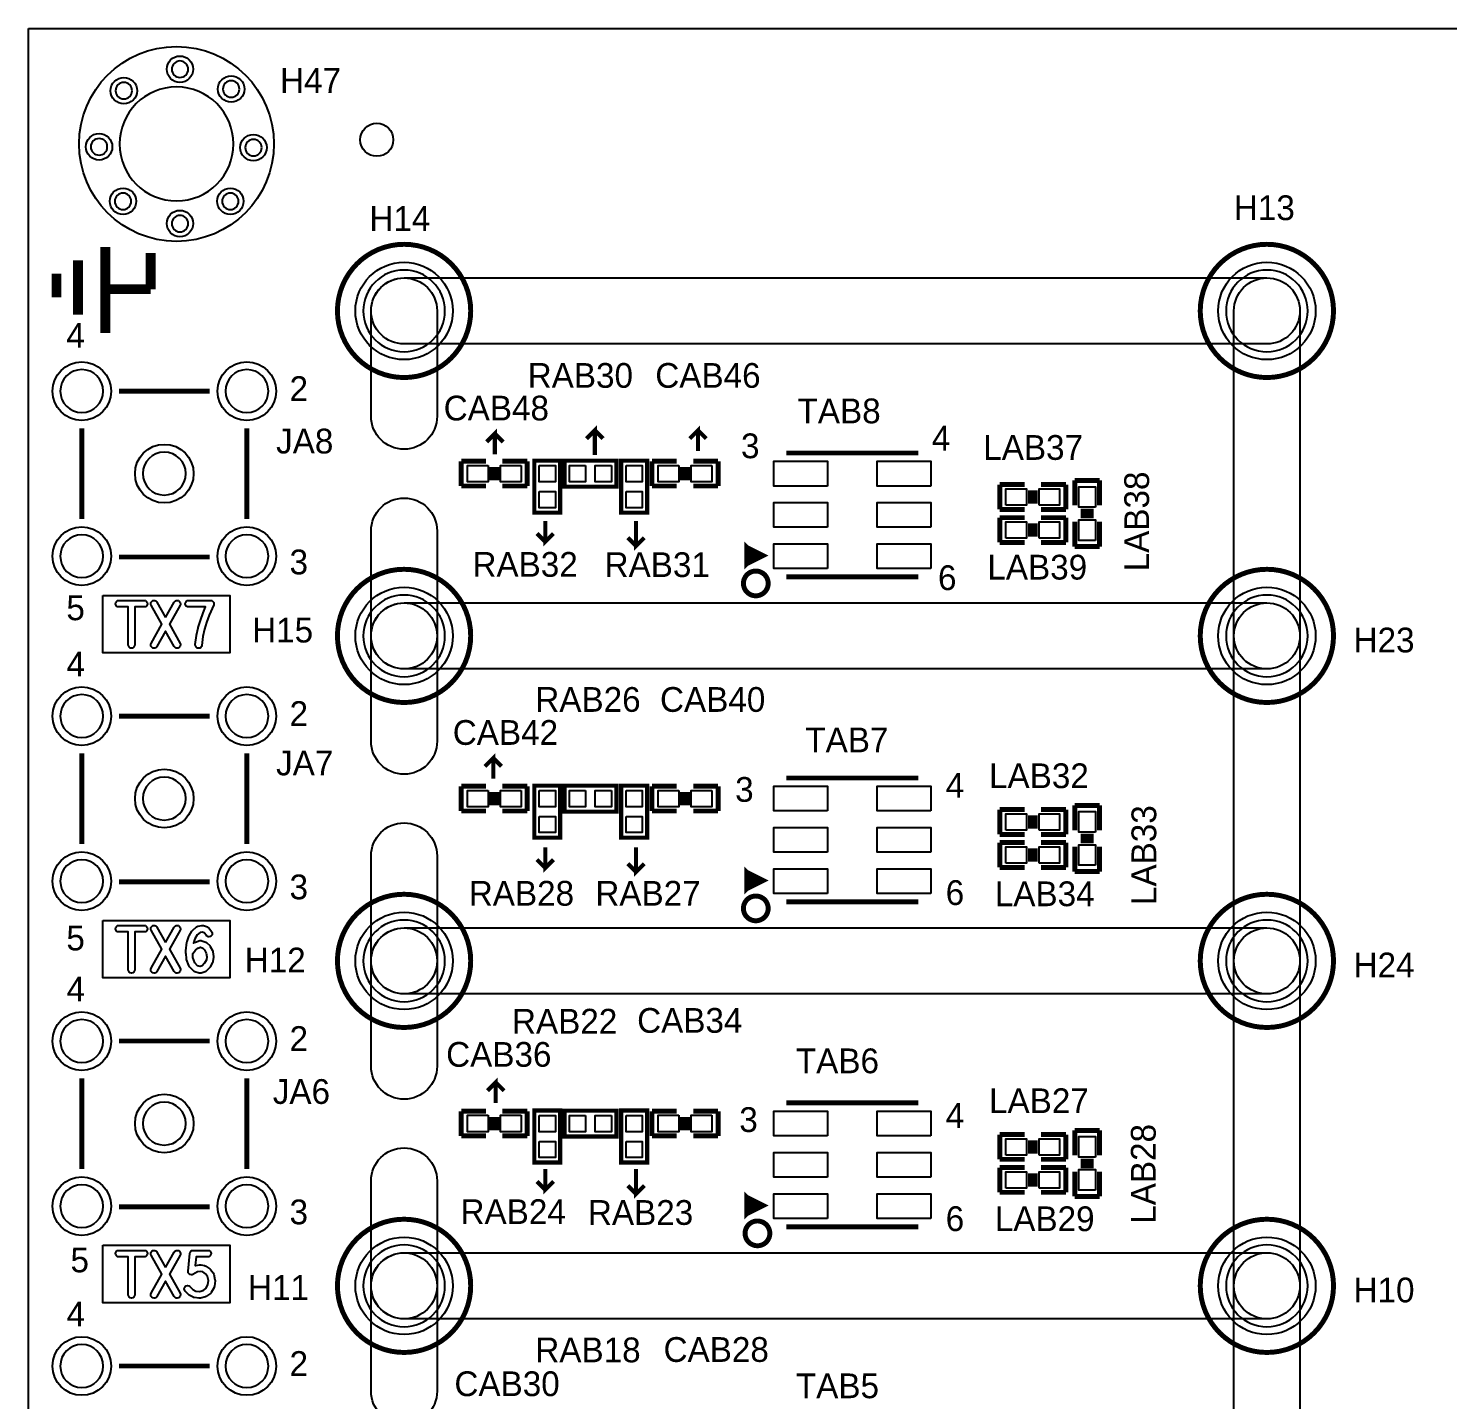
# Model space of a CAD drawing. Extents: x 0 to 260, y 0 to 180.
# Drawn here: x 0 to 43.66, y 138.14 to 180.34 of the extents above; entities that cross this region are included whole.
import ezdxf

# ---------------------------------------------------------------- set-up
doc = ezdxf.new("R2010")
doc.units = 0
for name, color, linetype in [('BG_DRILLHOLE', 193, 'CONTINUOUS'), ('BG_OUTLINE', 253, 'CONTINUOUS'), ('BG_SILKSCREEN_TOP', 6, 'CONTINUOUS'), ('BG_SOLDERMASK_TOP', 27, 'CONTINUOUS'), ('PG_SILKSCREEN_TOP', 254, 'CONTINUOUS'), ('PIN_TOP', 96, 'CONTINUOUS'), ('RD_SILKSCREEN_TOP', 85, 'CONTINUOUS')]:
    doc.layers.add(name, color=color, linetype=linetype)

msp = doc.modelspace()

# ---------------------------------------------------------------- linework, layer by layer
at = {"layer": 'BG_DRILLHOLE'}
for points in [[(4.91744, 179.0827, 1), (4.40944, 179.0827, 1)], [(3.19024, 178.4223, 1), (2.68224, 178.4223, 1)], [(6.49224, 178.4731, 1), (5.98424, 178.4731, 1)], [(6.30936, 176.784, 1), (2.80416, 176.784, 1)], [(2.42824, 176.6951, 1), (1.92024, 176.6951, 1)], [(7.17804, 176.6697, 1), (6.67004, 176.6697, 1)], [(3.16484, 175.0187, 1), (2.65684, 175.0187, 1)], [(6.46684, 175.0187, 1), (5.95884, 175.0187, 1)], [(4.91744, 174.3329, 1), (4.40944, 174.3329, 1)], [(12.8143, 171.64558, 1), (10.2997, 171.64558, 1)], [(39.3573, 171.64558, 1), (36.8427, 171.64558, 1)], [(2.302256, 169.178478, 1), (0.981456, 169.178478, 1)], [(7.382256, 169.178478, 1), (6.061456, 169.178478, 1)], [(4.842256, 166.638478, 1), (3.521456, 166.638478, 1)], [(2.302256, 164.098478, 1), (0.981456, 164.098478, 1)], [(7.382256, 164.098478, 1), (6.061456, 164.098478, 1)], [(12.8143, 161.6456, 1), (10.2997, 161.6456, 1)], [(39.3573, 161.6456, 1), (36.8427, 161.6456, 1)], [(2.302256, 159.178498, 1), (0.981456, 159.178498, 1)], [(7.382256, 159.178498, 1), (6.061456, 159.178498, 1)], [(4.842256, 156.638498, 1), (3.521456, 156.638498, 1)], [(2.302256, 154.098498, 1), (0.981456, 154.098498, 1)], [(7.382256, 154.098498, 1), (6.061456, 154.098498, 1)], [(12.8143, 151.64562, 1), (10.2997, 151.64562, 1)], [(39.3573, 151.64562, 1), (36.8427, 151.64562, 1)], [(2.302256, 149.178518, 1), (0.981456, 149.178518, 1)], [(7.382256, 149.178518, 1), (6.061456, 149.178518, 1)], [(4.842256, 146.638518, 1), (3.521456, 146.638518, 1)], [(2.302256, 144.098518, 1), (0.981456, 144.098518, 1)], [(7.382256, 144.098518, 1), (6.061456, 144.098518, 1)], [(12.8143, 141.64564, 1), (10.2997, 141.64564, 1)], [(39.3573, 141.64564, 1), (36.8427, 141.64564, 1)], [(2.302256, 139.178538, 1), (0.981456, 139.178538, 1)], [(7.382256, 139.178538, 1), (6.061456, 139.178538, 1)]]:
    msp.add_lwpolyline(points, format="xyb", close=True, dxfattribs=at)
at = {"layer": 'BG_OUTLINE'}
msp.add_lwpolyline([(0, 180.34), (254, 180.34), (254, 0), (0, 0)], close=True, dxfattribs=at)
at = {"layer": 'BG_SILKSCREEN_TOP', "const_width": 0.127}
for points in [[(17.4244, 167.2082), (17.4244, 167.9702), (17.1704, 167.7162)], [(20.5994, 167.3352), (20.5994, 167.9702), (20.3454, 167.7162)], [(14.351, 167.2336), (14.351, 167.8686), (14.097, 167.6146)], [(14.351, 167.8686), (14.605, 167.6146)], [(17.4244, 167.9702), (17.6784, 167.7162)], [(20.5994, 167.9702), (20.8534, 167.7162)], [(15.9004, 165.1762), (15.9004, 164.5412), (16.1544, 164.7952)], [(18.6944, 165.1762), (18.6944, 164.4142), (18.9484, 164.6682)], [(15.9004, 164.5412), (15.6464, 164.7952)], [(18.6944, 164.4142), (18.4404, 164.6682)], [(14.3002, 157.2514), (14.3002, 157.8864), (14.0462, 157.6324)], [(14.3002, 157.8864), (14.5542, 157.6324)], [(15.9004, 155.1432), (15.9004, 154.5082), (16.1544, 154.7622)], [(18.6944, 155.1432), (18.6944, 154.3812), (18.9484, 154.6352)], [(15.9004, 154.5082), (15.6464, 154.7622)], [(18.6944, 154.3812), (18.4404, 154.6352)], [(14.3764, 147.2692), (14.3764, 147.9042), (14.1224, 147.6502)], [(14.3764, 147.9042), (14.6304, 147.6502)], [(15.9004, 145.2372), (15.9004, 144.6022), (16.1544, 144.8562)], [(18.6944, 145.2372), (18.6944, 144.4752), (18.9484, 144.7292)], [(15.9004, 144.6022), (15.6464, 144.8562)], [(18.6944, 144.4752), (18.4404, 144.7292)]]:
    msp.add_lwpolyline(points, dxfattribs=at)
at = {"layer": 'BG_SILKSCREEN_TOP'}
for points in [[(2.28854, 162.89274), (6.1976, 162.89274), (6.1976, 161.11982), (2.28854, 161.11982)], [(2.28854, 152.89276), (6.1976, 152.89276), (6.1976, 151.11984), (2.28854, 151.11984)], [(5.21589, 152.037542), (5.29971, 152.063704), (5.364734, 152.04059), (5.422392, 151.982678), (5.473954, 151.886158), (5.487416, 151.769572), (5.474462, 151.673306), (5.421884, 151.574754), (5.3467, 151.496522), (5.282692, 151.473662), (5.205222, 151.497792), (5.119624, 151.58974), (5.063236, 151.747982), (5.053838, 151.867362), (5.137658, 151.972518)], [(2.28854, 142.89278), (6.1976, 142.89278), (6.1976, 141.11986), (2.28854, 141.11986)]]:
    msp.add_lwpolyline(points, close=True, dxfattribs=at)
for points in [[(2.785618, 162.534854, -1), (2.785618, 162.738054), (3.564382, 162.738054, -1), (3.564382, 162.534854), (3.2766, 162.534854), (3.2766, 161.366454, -1), (3.0734, 161.366454), (3.0734, 162.534854)], [(4.22148, 162.20948), (4.488434, 162.685984, -0.271972), (4.57708, 162.738054, -0.414214), (4.67868, 162.636454, -0.128076), (4.665726, 162.586924), (4.337812, 162.001454), (4.665726, 161.415984, -0.128076), (4.67868, 161.366454, -0.414214), (4.57708, 161.264854, -0.271972), (4.488434, 161.316924), (4.22148, 161.793428), (3.954526, 161.316924, -0.271972), (3.86588, 161.264854, -0.414214), (3.76428, 161.366454, -0.128076), (3.777234, 161.415984), (4.105148, 162.001454), (3.777234, 162.586924, -0.128076), (3.76428, 162.636454, -0.414214), (3.86588, 162.738054, -0.271972), (3.954526, 162.685984)], [(4.929378, 162.534854, -1), (4.929378, 162.738054), (5.606542, 162.738054, -0.414214), (5.708142, 162.636454, -0.100874), (5.700014, 162.596576), (5.565648, 162.281616), (5.482844, 162.05327), (5.417058, 161.848038), (5.36829, 161.624518), (5.335016, 161.354008, -0.378675), (5.234178, 161.264854, -0.414214), (5.132578, 161.366454, -0.030711), (5.13334, 161.3789), (5.167122, 161.653982, -0.022819), (5.168646, 161.663126), (5.219446, 161.896044, -0.023965), (5.221986, 161.905442), (5.289804, 162.117024, -0.00988), (5.291074, 162.120834), (5.375656, 162.353752, -0.013461), (5.377688, 162.358832), (5.452872, 162.534854)], [(2.785618, 152.534874, -1), (2.785618, 152.738074), (3.564382, 152.738074, -1), (3.564382, 152.534874), (3.2766, 152.534874), (3.2766, 151.366474, -1), (3.0734, 151.366474), (3.0734, 152.534874)], [(4.22148, 152.2095), (4.488434, 152.686004, -0.271972), (4.57708, 152.738074, -0.414214), (4.67868, 152.636474, -0.128076), (4.665726, 152.586944), (4.337812, 152.001474), (4.665726, 151.416004, -0.128076), (4.67868, 151.366474, -0.414214), (4.57708, 151.264874, -0.271972), (4.488434, 151.316944), (4.22148, 151.793448), (3.954526, 151.316944, -0.271972), (3.86588, 151.264874, -0.414214), (3.76428, 151.366474, -0.128076), (3.777234, 151.416004), (4.105148, 152.001474), (3.777234, 152.586944, -0.128076), (3.76428, 152.636474, -0.414214), (3.86588, 152.738074, -0.271972), (3.954526, 152.686004)], [(5.216398, 152.715468), (5.334762, 152.73655, -0.043986), (5.352542, 152.738074, -0.086179), (5.386832, 152.732232), (5.50545, 152.689814, -0.138748), (5.550408, 152.657556), (5.63499, 152.551892, -0.170862), (5.657342, 152.488392, -0.414214), (5.555742, 152.386792, -0.227899), (5.476494, 152.424892), (5.409946, 152.508204), (5.343652, 152.531826), (5.280406, 152.520396), (5.19557, 152.444704), (5.123942, 152.319482), (5.079746, 152.190196), (5.079492, 152.188418), (5.101336, 152.206452, -0.097985), (5.13588, 152.225502), (5.271262, 152.26792, -0.076242), (5.301742, 152.272492, -0.086179), (5.336032, 152.26665), (5.45465, 152.224232, -0.110866), (5.492242, 152.200356), (5.576824, 152.115774, -0.074148), (5.594604, 152.091644), (5.662422, 151.964644, -0.093761), (5.673598, 151.928576), (5.690616, 151.78024, -0.028848), (5.691378, 151.768556, -0.033277), (5.690362, 151.755094), (5.673344, 151.628094, -0.089297), (5.662422, 151.593804), (5.594604, 151.466804, -0.069238), (5.578094, 151.444198), (5.476494, 151.338534, -0.115766), (5.437632, 151.313134), (5.319268, 151.270716, -0.086179), (5.284978, 151.264874, -0.075641), (5.254752, 151.269446), (5.119116, 151.311864, -0.130447), (5.07492, 151.33955), (4.956556, 151.46655, -0.102524), (4.93522, 151.501856), (4.867402, 151.692356, -0.065474), (4.861814, 151.718264), (4.850384, 151.861774, -0.084992), (4.844542, 151.895556, -0.044603), (4.846066, 151.91359), (4.844796, 151.929846, -0.020012), (4.844542, 151.937974, -0.030711), (4.845304, 151.95042), (4.87934, 152.225502, -0.052152), (4.884166, 152.246076), (4.934966, 152.394412, -0.04684), (4.94284, 152.411684), (5.027422, 152.559766, -0.081029), (5.047996, 152.585166), (5.166614, 152.691084, -0.139088)], [(2.785618, 142.534894, -1), (2.785618, 142.738094), (3.564382, 142.738094, -1), (3.564382, 142.534894), (3.2766, 142.534894), (3.2766, 141.366494, -1), (3.0734, 141.366494), (3.0734, 142.534894)], [(4.22148, 142.20952), (4.488434, 142.686024, -0.271972), (4.57708, 142.738094, -0.414214), (4.67868, 142.636494, -0.128076), (4.665726, 142.586964), (4.337812, 142.001494), (4.665726, 141.416024, -0.128076), (4.67868, 141.366494, -0.414214), (4.57708, 141.264894, -0.271972), (4.488434, 141.316964), (4.22148, 141.793468), (3.954526, 141.316964, -0.271972), (3.86588, 141.264894, -0.414214), (3.76428, 141.366494, -0.128076), (3.777234, 141.416024), (4.105148, 142.001494), (3.777234, 142.586964, -0.128076), (3.76428, 142.636494, -0.414214), (3.86588, 142.738094, -0.271972), (3.954526, 142.686024)], [(4.963668, 142.645892, -0.38754), (5.06476, 142.738094), (5.52196, 142.738094, -1), (5.52196, 142.534894), (5.15747, 142.534894), (5.132578, 142.26667, -0.040855), (5.14858, 142.270988), (5.267198, 142.29207, -0.043986), (5.284978, 142.293594, -0.043986), (5.302758, 142.29207), (5.421122, 142.270988, -0.112009), (5.462524, 142.253462), (5.581142, 142.168626, -0.068418), (5.601208, 142.149576), (5.68579, 142.043912, -0.119715), (5.70611, 142.000478), (5.740146, 141.83106, -0.049758), (5.742178, 141.810994, -0.024984), (5.74167, 141.800834), (5.724652, 141.631416, -0.104952), (5.711698, 141.591284), (5.627116, 141.443202, -0.108852), (5.597906, 141.41069), (5.479288, 141.326108, -0.087077), (5.447538, 141.311122), (5.295138, 141.268704, -0.067875), (5.26796, 141.264894, -0.034516), (5.25399, 141.26591), (5.10159, 141.286992, -0.088632), (5.067554, 141.297914), (4.948936, 141.361414, -0.078943), (4.923536, 141.380718), (4.821936, 141.486636, -0.192905), (4.793742, 141.556994, -0.414214), (4.895342, 141.658594, -0.203951), (4.968748, 141.627352), (5.059172, 141.533118), (5.147564, 141.48562), (5.261102, 141.470126), (5.37591, 141.501876), (5.461762, 141.563344), (5.5245, 141.673326), (5.537962, 141.805914), (5.5118, 141.936216), (5.451348, 142.011654), (5.362956, 142.0749), (5.284978, 142.08887), (5.200904, 142.073884), (5.06349, 141.99743, -0.128076), (5.01396, 141.984476, -0.414214), (4.91236, 142.086076, -0.02318), (4.912868, 142.095474)]]:
    msp.add_lwpolyline(points, format="xyb", close=True, dxfattribs=at)
at = {"layer": 'BG_SOLDERMASK_TOP'}
for points in [[(11.557, 170.62958, -0.198869), (10.838688, 170.927014), (10.838434, 170.927268, -0.198869), (10.541, 171.64558, -0.198869), (10.838434, 172.363892), (10.838688, 172.364146, -0.198869), (11.557, 172.66158), (38.1, 172.66158, -1), (38.1, 170.62958)], [(10.541, 171.64558, -1), (12.573, 171.64558), (12.573, 168.405048, -1), (10.541, 168.405048)], [(37.084, 171.64558, -1), (39.116, 171.64558), (39.116, 161.6456, -1), (37.084, 161.6456)], [(10.541, 164.872416, -1), (12.573, 164.872416), (12.573, 161.6456, -0.198869), (12.275566, 160.927288), (12.275312, 160.927034, -0.198869), (11.557, 160.6296, -0.198869), (10.838688, 160.927034), (10.838434, 160.927288, -0.198869), (10.541, 161.6456)], [(11.557, 162.6616, -0.198869), (12.275312, 162.364166), (12.275566, 162.363912, -0.198869), (12.573, 161.6456), (12.573, 158.405068, -1), (10.541, 158.405068), (10.541, 161.6456, -0.198869), (10.838434, 162.363912), (10.838688, 162.364166, -0.198869)], [(11.557, 162.6616), (38.1, 162.6616, -1), (38.1, 160.6296), (11.557, 160.6296, -1)], [(37.084, 161.6456, -1), (39.116, 161.6456), (39.116, 151.64562, -1), (37.084, 151.64562)], [(10.541, 154.872436, -1), (12.573, 154.872436), (12.573, 151.64562, -0.198869), (12.275566, 150.927308), (12.275312, 150.927054, -0.198869), (11.557, 150.62962, -0.198869), (10.838688, 150.927054), (10.838434, 150.927308, -0.198869), (10.541, 151.64562)], [(11.557, 152.66162, -0.198869), (12.275312, 152.364186), (12.275566, 152.363932, -0.198869), (12.573, 151.64562), (12.573, 148.405088, -1), (10.541, 148.405088), (10.541, 151.64562, -0.198869), (10.838434, 152.363932), (10.838688, 152.364186, -0.198869)], [(11.557, 152.66162), (38.1, 152.66162, -1), (38.1, 150.62962), (11.557, 150.62962, -1)], [(37.084, 151.64562, -1), (39.116, 151.64562), (39.116, 141.64564, -1), (37.084, 141.64564)], [(10.541, 144.872456, -1), (12.573, 144.872456), (12.573, 141.64564, -0.198869), (12.275566, 140.927328), (12.275312, 140.927074, -0.198869), (11.557, 140.62964, -0.198869), (10.838688, 140.927074), (10.838434, 140.927328, -0.198869), (10.541, 141.64564)], [(11.557, 142.66164, -0.198869), (12.275312, 142.364206), (12.275566, 142.363952, -0.198869), (12.573, 141.64564), (12.573, 138.405108, -1), (10.541, 138.405108), (10.541, 141.64564, -0.198869), (10.838434, 142.363952), (10.838688, 142.364206, -0.198869)], [(11.557, 142.66164), (38.1, 142.66164, -1), (38.1, 140.62964), (11.557, 140.62964, -1)], [(37.084, 141.64564, -1), (39.116, 141.64564), (39.116, 131.64566, -1), (37.084, 131.64566)]]:
    msp.add_lwpolyline(points, format="xyb", close=True, dxfattribs=at)
at = {"layer": 'PG_SILKSCREEN_TOP', "const_width": 0.1524}
for points in [[(13.607034, 171.64558, 1), (9.506966, 171.64558, 1), (13.607034, 171.64558)], [(40.150034, 171.64558, 1), (36.049966, 171.64558, 1), (40.150034, 171.64558)], [(13.607034, 161.6456, 1), (9.506966, 161.6456, 1), (13.607034, 161.6456)], [(40.150034, 161.6456, 1), (36.049966, 161.6456, 1), (40.150034, 161.6456)], [(22.758654, 163.260278, 1), (21.996654, 163.260278, 1), (22.758654, 163.260278)], [(13.607034, 151.64562, 1), (9.506966, 151.64562, 1), (13.607034, 151.64562)], [(22.758654, 153.260298, 1), (21.996654, 153.260298, 1), (22.758654, 153.260298)], [(40.150034, 151.64562, 1), (36.049966, 151.64562, 1), (40.150034, 151.64562)], [(13.607034, 141.64564, 1), (9.506966, 141.64564, 1), (13.607034, 141.64564)], [(22.809454, 143.260318, 1), (22.047454, 143.260318, 1), (22.809454, 143.260318)], [(40.150034, 141.64564, 1), (36.049966, 141.64564, 1), (40.150034, 141.64564)]]:
    msp.add_lwpolyline(points, format="xyb", dxfattribs=at)
at = {"layer": 'PG_SILKSCREEN_TOP'}
for points, const_width in [([(1.52654, 173.2026), (1.52654, 171.5262)], 0.3048), ([(2.36474, 173.609), (2.36474, 170.9674)], 0.3048), ([(3.76174, 172.3136), (3.76174, 173.4312)], 0.3048), ([(0.86614, 172.7962), (0.86614, 172.0596)], 0.3048), ([(2.36474, 172.3136), (3.76174, 172.3136)], 0.3048), ([(2.784856, 169.17924), (5.578856, 169.17924)], 0.1524), ([(1.641094, 165.241478), (1.641094, 168.035478)], 0.1524), ([(6.721856, 168.035478), (6.721856, 165.241478)], 0.1524), ([(23.319232, 167.273478), (27.379422, 167.273478)], 0.1524), ([(13.31468, 167.019478), (14.07668, 167.019478)], 0.1524), ([(13.31468, 166.257478), (13.31468, 167.019478)], 0.1524), ([(14.25448, 166.435278), (14.25448, 166.841678)], 0.1524), ([(14.40688, 166.435278), (14.40688, 166.841678)], 0.1524), ([(14.58468, 167.019478), (15.34668, 167.019478)], 0.1524), ([(15.34668, 167.019478), (15.34668, 166.257478)], 0.1524), ([(15.56258, 165.439598), (16.36014, 165.439598), (16.36014, 167.039798), (15.56258, 167.039798), (15.56258, 165.439598)], 0.127), ([(16.490696, 167.037258), (16.490696, 166.239698), (18.090896, 166.239698), (18.090896, 167.037258), (16.490696, 167.037258)], 0.127), ([(18.2372, 165.439598), (19.03476, 165.439598), (19.03476, 167.039798), (18.2372, 167.039798), (18.2372, 165.439598)], 0.127), ([(19.18462, 167.019478), (19.94662, 167.019478)], 0.1524), ([(19.18462, 166.257478), (19.18462, 167.019478)], 0.1524), ([(20.12442, 166.435278), (20.12442, 166.841678)], 0.1524), ([(20.27682, 166.435278), (20.27682, 166.841678)], 0.1524), ([(20.45462, 167.019478), (21.21662, 167.019478)], 0.1524), ([(21.21662, 167.019478), (21.21662, 166.257478)], 0.1524), ([(29.8831, 166.300404), (30.6451, 166.300404)], 0.1524), ([(29.8831, 165.538404), (29.8831, 166.300404)], 0.1524), ([(31.1531, 166.300404), (31.9151, 166.300404)], 0.1524), ([(31.9151, 166.300404), (31.9151, 165.538404)], 0.1524), ([(32.18942, 166.427404), (32.95142, 166.427404)], 0.1524), ([(32.18942, 165.665404), (32.18942, 166.427404)], 0.1524), ([(32.95142, 166.427404), (32.95142, 165.665404)], 0.1524), ([(14.07668, 166.257478), (13.31468, 166.257478)], 0.1524), ([(15.34668, 166.257478), (14.58468, 166.257478)], 0.1524), ([(19.94662, 166.257478), (19.18462, 166.257478)], 0.1524), ([(21.21662, 166.257478), (20.45462, 166.257478)], 0.1524), ([(30.8229, 166.122604), (30.8229, 165.716204)], 0.1524), ([(30.9753, 166.122604), (30.9753, 165.716204)], 0.1524), ([(30.6451, 165.538404), (29.8831, 165.538404)], 0.1524), ([(31.9151, 165.538404), (31.1531, 165.538404)], 0.1524), ([(32.36722, 165.487604), (32.77362, 165.487604)], 0.1524), ([(29.8831, 165.284404), (30.6451, 165.284404)], 0.1524), ([(29.8831, 164.522404), (29.8831, 165.284404)], 0.1524), ([(30.8229, 165.106604), (30.8229, 164.700204)], 0.1524), ([(30.9753, 165.106604), (30.9753, 164.700204)], 0.1524), ([(31.1531, 165.284404), (31.9151, 165.284404)], 0.1524), ([(31.9151, 165.284404), (31.9151, 164.522404)], 0.1524), ([(32.18942, 164.395404), (32.18942, 165.157404)], 0.1524), ([(32.36722, 165.335204), (32.77362, 165.335204)], 0.1524), ([(32.95142, 165.157404), (32.95142, 164.395404)], 0.1524), ([(30.6451, 164.522404), (29.8831, 164.522404)], 0.1524), ([(31.9151, 164.522404), (31.1531, 164.522404)], 0.1524), ([(22.099524, 163.868354), (22.099524, 164.36848), (22.599396, 164.118544), (22.099524, 163.868354), (22.099524, 164.118544), (22.34946, 164.118544), (22.099524, 164.36848), (22.099524, 163.868354), (22.34946, 164.118544), (22.599396, 164.118544)], 0.1524), ([(32.95142, 164.395404), (32.18942, 164.395404)], 0.1524), ([(5.578856, 164.07384), (2.784856, 164.07384)], 0.1524), ([(27.379422, 163.463478), (23.319232, 163.463478)], 0.1524), ([(2.784856, 159.17926), (5.578856, 159.17926)], 0.1524), ([(1.641094, 155.241498), (1.641094, 158.035498)], 0.1524), ([(6.721856, 158.035498), (6.721856, 155.241498)], 0.1524), ([(23.319232, 157.273498), (27.379422, 157.273498)], 0.1524), ([(13.31468, 157.019498), (14.07668, 157.019498)], 0.1524), ([(13.31468, 156.257498), (13.31468, 157.019498)], 0.1524), ([(14.25448, 156.435298), (14.25448, 156.841698)], 0.1524), ([(14.40688, 156.435298), (14.40688, 156.841698)], 0.1524), ([(14.58468, 157.019498), (15.34668, 157.019498)], 0.1524), ([(15.34668, 157.019498), (15.34668, 156.257498)], 0.1524), ([(15.56258, 155.439618), (16.36014, 155.439618), (16.36014, 157.039818), (15.56258, 157.039818), (15.56258, 155.439618)], 0.127), ([(16.490696, 157.037278), (16.490696, 156.239718), (18.090896, 156.239718), (18.090896, 157.037278), (16.490696, 157.037278)], 0.127), ([(18.2372, 155.439618), (19.03476, 155.439618), (19.03476, 157.039818), (18.2372, 157.039818), (18.2372, 155.439618)], 0.127), ([(19.18462, 157.019498), (19.94662, 157.019498)], 0.1524), ([(19.18462, 156.257498), (19.18462, 157.019498)], 0.1524), ([(20.12442, 156.435298), (20.12442, 156.841698)], 0.1524), ([(20.27682, 156.435298), (20.27682, 156.841698)], 0.1524), ([(20.45462, 157.019498), (21.21662, 157.019498)], 0.1524), ([(21.21662, 157.019498), (21.21662, 156.257498)], 0.1524), ([(14.07668, 156.257498), (13.31468, 156.257498)], 0.1524), ([(15.34668, 156.257498), (14.58468, 156.257498)], 0.1524), ([(19.94662, 156.257498), (19.18462, 156.257498)], 0.1524), ([(21.21662, 156.257498), (20.45462, 156.257498)], 0.1524), ([(29.8831, 156.300424), (30.6451, 156.300424)], 0.1524), ([(29.8831, 155.538424), (29.8831, 156.300424)], 0.1524), ([(31.1531, 156.300424), (31.9151, 156.300424)], 0.1524), ([(31.9151, 156.300424), (31.9151, 155.538424)], 0.1524), ([(32.18942, 156.427424), (32.95142, 156.427424)], 0.1524), ([(32.18942, 155.665424), (32.18942, 156.427424)], 0.1524), ([(32.95142, 156.427424), (32.95142, 155.665424)], 0.1524), ([(30.8229, 156.122624), (30.8229, 155.716224)], 0.1524), ([(30.9753, 156.122624), (30.9753, 155.716224)], 0.1524), ([(30.6451, 155.538424), (29.8831, 155.538424)], 0.1524), ([(31.9151, 155.538424), (31.1531, 155.538424)], 0.1524), ([(32.36722, 155.487624), (32.77362, 155.487624)], 0.1524), ([(29.8831, 155.284424), (30.6451, 155.284424)], 0.1524), ([(29.8831, 154.522424), (29.8831, 155.284424)], 0.1524), ([(30.8229, 155.106624), (30.8229, 154.700224)], 0.1524), ([(30.9753, 155.106624), (30.9753, 154.700224)], 0.1524), ([(31.1531, 155.284424), (31.9151, 155.284424)], 0.1524), ([(31.9151, 155.284424), (31.9151, 154.522424)], 0.1524), ([(32.18942, 154.395424), (32.18942, 155.157424)], 0.1524), ([(32.36722, 155.335224), (32.77362, 155.335224)], 0.1524), ([(32.95142, 155.157424), (32.95142, 154.395424)], 0.1524), ([(30.6451, 154.522424), (29.8831, 154.522424)], 0.1524), ([(31.9151, 154.522424), (31.1531, 154.522424)], 0.1524), ([(5.578856, 154.07386), (2.784856, 154.07386)], 0.1524), ([(22.099524, 153.868374), (22.099524, 154.3685), (22.599396, 154.118564), (22.099524, 153.868374), (22.099524, 154.118564), (22.34946, 154.118564), (22.099524, 154.3685), (22.099524, 153.868374), (22.34946, 154.118564), (22.599396, 154.118564)], 0.1524), ([(32.95142, 154.395424), (32.18942, 154.395424)], 0.1524), ([(27.379422, 153.463498), (23.319232, 153.463498)], 0.1524), ([(2.784856, 149.17928), (5.578856, 149.17928)], 0.1524), ([(1.641094, 145.241518), (1.641094, 148.035518)], 0.1524), ([(6.721856, 148.035518), (6.721856, 145.241518)], 0.1524), ([(23.319232, 147.273518), (27.379422, 147.273518)], 0.1524), ([(13.31468, 147.019518), (14.07668, 147.019518)], 0.1524), ([(13.31468, 146.257518), (13.31468, 147.019518)], 0.1524), ([(14.25448, 146.435318), (14.25448, 146.841718)], 0.1524), ([(14.40688, 146.435318), (14.40688, 146.841718)], 0.1524), ([(14.58468, 147.019518), (15.34668, 147.019518)], 0.1524), ([(15.34668, 147.019518), (15.34668, 146.257518)], 0.1524), ([(15.56258, 145.439638), (16.36014, 145.439638), (16.36014, 147.039838), (15.56258, 147.039838), (15.56258, 145.439638)], 0.127), ([(16.490696, 147.037298), (16.490696, 146.239738), (18.090896, 146.239738), (18.090896, 147.037298), (16.490696, 147.037298)], 0.127), ([(18.2372, 145.439638), (19.03476, 145.439638), (19.03476, 147.039838), (18.2372, 147.039838), (18.2372, 145.439638)], 0.127), ([(19.18462, 147.019518), (19.94662, 147.019518)], 0.1524), ([(19.18462, 146.257518), (19.18462, 147.019518)], 0.1524), ([(20.12442, 146.435318), (20.12442, 146.841718)], 0.1524), ([(20.27682, 146.435318), (20.27682, 146.841718)], 0.1524), ([(20.45462, 147.019518), (21.21662, 147.019518)], 0.1524), ([(21.21662, 147.019518), (21.21662, 146.257518)], 0.1524), ([(14.07668, 146.257518), (13.31468, 146.257518)], 0.1524), ([(15.34668, 146.257518), (14.58468, 146.257518)], 0.1524), ([(19.94662, 146.257518), (19.18462, 146.257518)], 0.1524), ([(21.21662, 146.257518), (20.45462, 146.257518)], 0.1524), ([(29.8831, 146.300444), (30.6451, 146.300444)], 0.1524), ([(29.8831, 145.538444), (29.8831, 146.300444)], 0.1524), ([(31.1531, 146.300444), (31.9151, 146.300444)], 0.1524), ([(31.9151, 146.300444), (31.9151, 145.538444)], 0.1524), ([(32.18942, 146.427444), (32.95142, 146.427444)], 0.1524), ([(32.18942, 145.665444), (32.18942, 146.427444)], 0.1524), ([(32.95142, 146.427444), (32.95142, 145.665444)], 0.1524), ([(30.8229, 146.122644), (30.8229, 145.716244)], 0.1524), ([(30.9753, 146.122644), (30.9753, 145.716244)], 0.1524), ([(30.6451, 145.538444), (29.8831, 145.538444)], 0.1524), ([(31.9151, 145.538444), (31.1531, 145.538444)], 0.1524), ([(32.36722, 145.487644), (32.77362, 145.487644)], 0.1524), ([(32.36722, 145.335244), (32.77362, 145.335244)], 0.1524), ([(29.8831, 145.284444), (30.6451, 145.284444)], 0.1524), ([(29.8831, 144.522444), (29.8831, 145.284444)], 0.1524), ([(30.8229, 145.106644), (30.8229, 144.700244)], 0.1524), ([(30.9753, 145.106644), (30.9753, 144.700244)], 0.1524), ([(31.1531, 145.284444), (31.9151, 145.284444)], 0.1524), ([(31.9151, 145.284444), (31.9151, 144.522444)], 0.1524), ([(32.18942, 144.395444), (32.18942, 145.157444)], 0.1524), ([(32.95142, 145.157444), (32.95142, 144.395444)], 0.1524), ([(22.099524, 143.868394), (22.099524, 144.36852), (22.599396, 144.118584), (22.099524, 143.868394), (22.099524, 144.118584), (22.34946, 144.118584), (22.099524, 144.36852), (22.099524, 143.868394), (22.34946, 144.118584), (22.599396, 144.118584)], 0.1524), ([(30.6451, 144.522444), (29.8831, 144.522444)], 0.1524), ([(31.9151, 144.522444), (31.1531, 144.522444)], 0.1524), ([(5.578856, 144.07388), (2.784856, 144.07388)], 0.1524), ([(32.95142, 144.395444), (32.18942, 144.395444)], 0.1524), ([(27.379422, 143.463518), (23.319232, 143.463518)], 0.1524), ([(2.784856, 139.1793), (5.578856, 139.1793)], 0.1524)]:
    msp.add_lwpolyline(points, dxfattribs=dict(at, const_width=const_width))
at = {"layer": 'PIN_TOP'}
for points in [[(14.14018, 166.892478), (14.14018, 166.384478), (13.50518, 166.384478), (13.50518, 166.892478)], [(15.15618, 166.892478), (15.15618, 166.384478), (14.52118, 166.384478), (14.52118, 166.892478)], [(15.71117, 166.888668), (16.21155, 166.888668), (16.21155, 166.388288), (15.71117, 166.388288)], [(17.142206, 166.888668), (17.142206, 166.388288), (16.641826, 166.388288), (16.641826, 166.888668)], [(17.939766, 166.888668), (17.939766, 166.388288), (17.439386, 166.388288), (17.439386, 166.888668)], [(18.38579, 166.888668), (18.88617, 166.888668), (18.88617, 166.388288), (18.38579, 166.388288)], [(20.01012, 166.892478), (20.01012, 166.384478), (19.37512, 166.384478), (19.37512, 166.892478)], [(21.02612, 166.892478), (21.02612, 166.384478), (20.39112, 166.384478), (20.39112, 166.892478)], [(24.584914, 166.257478), (22.933914, 166.257478), (22.933914, 167.019478), (24.584914, 167.019478)], [(27.76474, 166.257478), (26.11374, 166.257478), (26.11374, 167.019478), (27.76474, 167.019478)], [(15.71117, 166.091108), (16.21155, 166.091108), (16.21155, 165.590728), (15.71117, 165.590728)], [(18.38579, 166.091108), (18.88617, 166.091108), (18.88617, 165.590728), (18.38579, 165.590728)], [(30.0736, 165.665404), (30.0736, 166.173404), (30.7086, 166.173404), (30.7086, 165.665404)], [(31.0896, 165.665404), (31.0896, 166.173404), (31.7246, 166.173404), (31.7246, 165.665404)], [(32.82442, 165.601904), (32.31642, 165.601904), (32.31642, 166.236904), (32.82442, 166.236904)], [(24.584914, 164.987478), (22.933914, 164.987478), (22.933914, 165.749478), (24.584914, 165.749478)], [(27.76474, 164.987478), (26.11374, 164.987478), (26.11374, 165.749478), (27.76474, 165.749478)], [(30.0736, 164.649404), (30.0736, 165.157404), (30.7086, 165.157404), (30.7086, 164.649404)], [(31.0896, 164.649404), (31.0896, 165.157404), (31.7246, 165.157404), (31.7246, 164.649404)], [(32.82442, 164.585904), (32.31642, 164.585904), (32.31642, 165.220904), (32.82442, 165.220904)], [(24.584914, 163.717478), (22.933914, 163.717478), (22.933914, 164.479478), (24.584914, 164.479478)], [(27.76474, 163.717478), (26.11374, 163.717478), (26.11374, 164.479478), (27.76474, 164.479478)], [(14.14018, 156.892498), (14.14018, 156.384498), (13.50518, 156.384498), (13.50518, 156.892498)], [(15.15618, 156.892498), (15.15618, 156.384498), (14.52118, 156.384498), (14.52118, 156.892498)], [(15.71117, 156.888688), (16.21155, 156.888688), (16.21155, 156.388308), (15.71117, 156.388308)], [(17.142206, 156.888688), (17.142206, 156.388308), (16.641826, 156.388308), (16.641826, 156.888688)], [(17.939766, 156.888688), (17.939766, 156.388308), (17.439386, 156.388308), (17.439386, 156.888688)], [(18.38579, 156.888688), (18.88617, 156.888688), (18.88617, 156.388308), (18.38579, 156.388308)], [(20.01012, 156.892498), (20.01012, 156.384498), (19.37512, 156.384498), (19.37512, 156.892498)], [(21.02612, 156.892498), (21.02612, 156.384498), (20.39112, 156.384498), (20.39112, 156.892498)], [(24.584914, 156.257498), (22.933914, 156.257498), (22.933914, 157.019498), (24.584914, 157.019498)], [(27.76474, 156.257498), (26.11374, 156.257498), (26.11374, 157.019498), (27.76474, 157.019498)], [(15.71117, 156.091128), (16.21155, 156.091128), (16.21155, 155.590748), (15.71117, 155.590748)], [(18.38579, 156.091128), (18.88617, 156.091128), (18.88617, 155.590748), (18.38579, 155.590748)], [(30.0736, 155.665424), (30.0736, 156.173424), (30.7086, 156.173424), (30.7086, 155.665424)], [(31.0896, 155.665424), (31.0896, 156.173424), (31.7246, 156.173424), (31.7246, 155.665424)], [(32.82442, 155.601924), (32.31642, 155.601924), (32.31642, 156.236924), (32.82442, 156.236924)], [(24.584914, 154.987498), (22.933914, 154.987498), (22.933914, 155.749498), (24.584914, 155.749498)], [(27.76474, 154.987498), (26.11374, 154.987498), (26.11374, 155.749498), (27.76474, 155.749498)], [(30.0736, 154.649424), (30.0736, 155.157424), (30.7086, 155.157424), (30.7086, 154.649424)], [(31.0896, 154.649424), (31.0896, 155.157424), (31.7246, 155.157424), (31.7246, 154.649424)], [(32.82442, 154.585924), (32.31642, 154.585924), (32.31642, 155.220924), (32.82442, 155.220924)], [(24.584914, 153.717498), (22.933914, 153.717498), (22.933914, 154.479498), (24.584914, 154.479498)], [(27.76474, 153.717498), (26.11374, 153.717498), (26.11374, 154.479498), (27.76474, 154.479498)], [(14.14018, 146.892518), (14.14018, 146.384518), (13.50518, 146.384518), (13.50518, 146.892518)], [(15.15618, 146.892518), (15.15618, 146.384518), (14.52118, 146.384518), (14.52118, 146.892518)], [(15.71117, 146.888708), (16.21155, 146.888708), (16.21155, 146.388328), (15.71117, 146.388328)], [(17.142206, 146.888708), (17.142206, 146.388328), (16.641826, 146.388328), (16.641826, 146.888708)], [(17.939766, 146.888708), (17.939766, 146.388328), (17.439386, 146.388328), (17.439386, 146.888708)], [(18.38579, 146.888708), (18.88617, 146.888708), (18.88617, 146.388328), (18.38579, 146.388328)], [(20.01012, 146.892518), (20.01012, 146.384518), (19.37512, 146.384518), (19.37512, 146.892518)], [(21.02612, 146.892518), (21.02612, 146.384518), (20.39112, 146.384518), (20.39112, 146.892518)], [(24.584914, 146.257518), (22.933914, 146.257518), (22.933914, 147.019518), (24.584914, 147.019518)], [(27.76474, 146.257518), (26.11374, 146.257518), (26.11374, 147.019518), (27.76474, 147.019518)], [(15.71117, 146.091148), (16.21155, 146.091148), (16.21155, 145.590768), (15.71117, 145.590768)], [(18.38579, 146.091148), (18.88617, 146.091148), (18.88617, 145.590768), (18.38579, 145.590768)], [(30.0736, 145.665444), (30.0736, 146.173444), (30.7086, 146.173444), (30.7086, 145.665444)], [(31.0896, 145.665444), (31.0896, 146.173444), (31.7246, 146.173444), (31.7246, 145.665444)], [(32.82442, 145.601944), (32.31642, 145.601944), (32.31642, 146.236944), (32.82442, 146.236944)], [(24.584914, 144.987518), (22.933914, 144.987518), (22.933914, 145.749518), (24.584914, 145.749518)], [(27.76474, 144.987518), (26.11374, 144.987518), (26.11374, 145.749518), (27.76474, 145.749518)], [(30.0736, 144.649444), (30.0736, 145.157444), (30.7086, 145.157444), (30.7086, 144.649444)], [(31.0896, 144.649444), (31.0896, 145.157444), (31.7246, 145.157444), (31.7246, 144.649444)], [(32.82442, 144.585944), (32.31642, 144.585944), (32.31642, 145.220944), (32.82442, 145.220944)], [(24.584914, 143.717518), (22.933914, 143.717518), (22.933914, 144.479518), (24.584914, 144.479518)], [(27.76474, 143.717518), (26.11374, 143.717518), (26.11374, 144.479518), (27.76474, 144.479518)]]:
    msp.add_lwpolyline(points, close=True, dxfattribs=at)
for centre, radius in [((4.55676, 176.784), 2.9972), ((4.66344, 179.0827), 0.4064), ((2.93624, 178.4223), 0.4064), ((6.23824, 178.4731), 0.4064), ((10.7188, 176.911), 0.508), ((2.17424, 176.6951), 0.4064), ((6.92404, 176.6697), 0.4064), ((2.91084, 175.0187), 0.4064), ((6.21284, 175.0187), 0.4064), ((4.66344, 174.3329), 0.4064), ((11.557, 171.64558), 1.4986), ((38.1, 171.64558), 1.4986), ((1.641856, 169.178478), 0.9017), ((6.721856, 169.178478), 0.9017), ((4.181856, 166.638478), 0.9017), ((1.641856, 164.098478), 0.9017), ((6.721856, 164.098478), 0.9017), ((11.557, 161.6456), 1.4986), ((38.1, 161.6456), 1.4986), ((1.641856, 159.178498), 0.9017), ((6.721856, 159.178498), 0.9017), ((4.181856, 156.638498), 0.9017), ((1.641856, 154.098498), 0.9017), ((6.721856, 154.098498), 0.9017), ((11.557, 151.64562), 1.4986), ((38.1, 151.64562), 1.4986), ((1.641856, 149.178518), 0.9017), ((6.721856, 149.178518), 0.9017), ((4.181856, 146.638518), 0.9017), ((1.641856, 144.098518), 0.9017), ((6.721856, 144.098518), 0.9017), ((11.557, 141.64564), 1.4986), ((38.1, 141.64564), 1.4986), ((1.641856, 139.178538), 0.9017), ((6.721856, 139.178538), 0.9017)]:
    msp.add_circle(centre, radius, dxfattribs=at)

# ---------------------------------------------------------------- texts
at = {"layer": 'PG_SILKSCREEN_TOP', "width": 1.003333}
for s, p in [('4', (1.1684, 170.5102)), ('2', (8.034274, 168.873678)), ('4', (27.79014, 167.348154)), ('3', (21.92274, 167.113204)), ('3', (8.034274, 163.539678)), ('6', (27.982418, 163.055554)), ('5', (1.1684, 162.1282)), ('4', (1.17602, 160.397698)), ('2', (8.034274, 158.873698)), ('3', (21.7424, 156.5402)), ('4', (28.2194, 156.6672)), ('3', (8.034274, 153.539698)), ('6', (28.2194, 153.3652)), ('5', (1.1684, 151.9682)), ('4', (1.17602, 150.397718)), ('2', (8.034274, 148.873718)), ('3', (21.8694, 146.3802)), ('4', (28.2194, 146.5072)), ('3', (8.034274, 143.539718)), ('6', (28.2194, 143.3322)), ('5', (1.2954, 142.0622)), ('4', (1.17602, 140.397738)), ('2', (8.034274, 138.873738))]:
    msp.add_text(s, height=0.762, dxfattribs=at).set_placement(p)
at = {"layer": 'RD_SILKSCREEN_TOP', "width": 1.003333}
for s, p in [('H47', (7.74192, 178.35626)), ('H13', (37.083746, 174.43958)), ('H14', (10.489946, 174.10938)), ('RAB30', (15.359888, 169.280078)), ('CAB46', (19.285712, 169.280078)), ('CAB48', (12.775692, 168.275)), ('TAB8', (23.661878, 168.187878)), ('JA8', (7.619746, 167.259)), ('LAB37', (29.374592, 167.062404)), ('RAB32', (13.66139, 163.46424)), ('RAB31', (17.72539, 163.45662)), ('LAB39', (29.501592, 163.379404)), ('H15', (6.883146, 161.4424)), ('H23', (40.766746, 161.1376)), ('RAB26', (15.595092, 159.3088)), ('CAB40', (19.430492, 159.3088)), ('CAB42', (13.055092, 158.2928)), ('TAB7', (23.901146, 158.0642)), ('JA7', (7.619746, 157.353)), ('LAB32', (29.552392, 156.960824)), ('RAB28', (13.547852, 153.344118)), ('RAB27', (17.441672, 153.344118)), ('LAB34', (29.730192, 153.328624)), ('H12', (6.654546, 151.29002)), ('H24', (40.766746, 151.13762)), ('CAB34', (18.726912, 149.432518)), ('RAB22', (14.877288, 149.407118)), ('CAB36', (12.851892, 148.3868)), ('TAB6', (23.611078, 148.187918)), ('JA6', (7.518146, 147.2438)), ('LAB27', (29.552392, 146.960844)), ('RAB24', (13.293852, 143.547338)), ('RAB23', (17.213072, 143.521938)), ('LAB29', (29.730192, 143.328644)), ('H11', (6.756146, 141.21384)), ('H10', (40.766746, 141.13764)), ('RAB18', (15.595092, 139.2936)), ('CAB28', (19.539712, 139.305538)), ('CAB30', (13.105892, 138.2522)), ('TAB5', (23.611078, 138.187938))]:
    msp.add_text(s, height=0.762, dxfattribs=at).set_placement(p)
for s, p in [('LAB38', (34.47542, 163.632896)), ('LAB33', (34.6964, 153.364692)), ('LAB28', (34.67862, 143.556736))]:
    msp.add_text(s, height=0.762, rotation=90, dxfattribs=at).set_placement(p)

doc.saveas('drawing.dxf')
